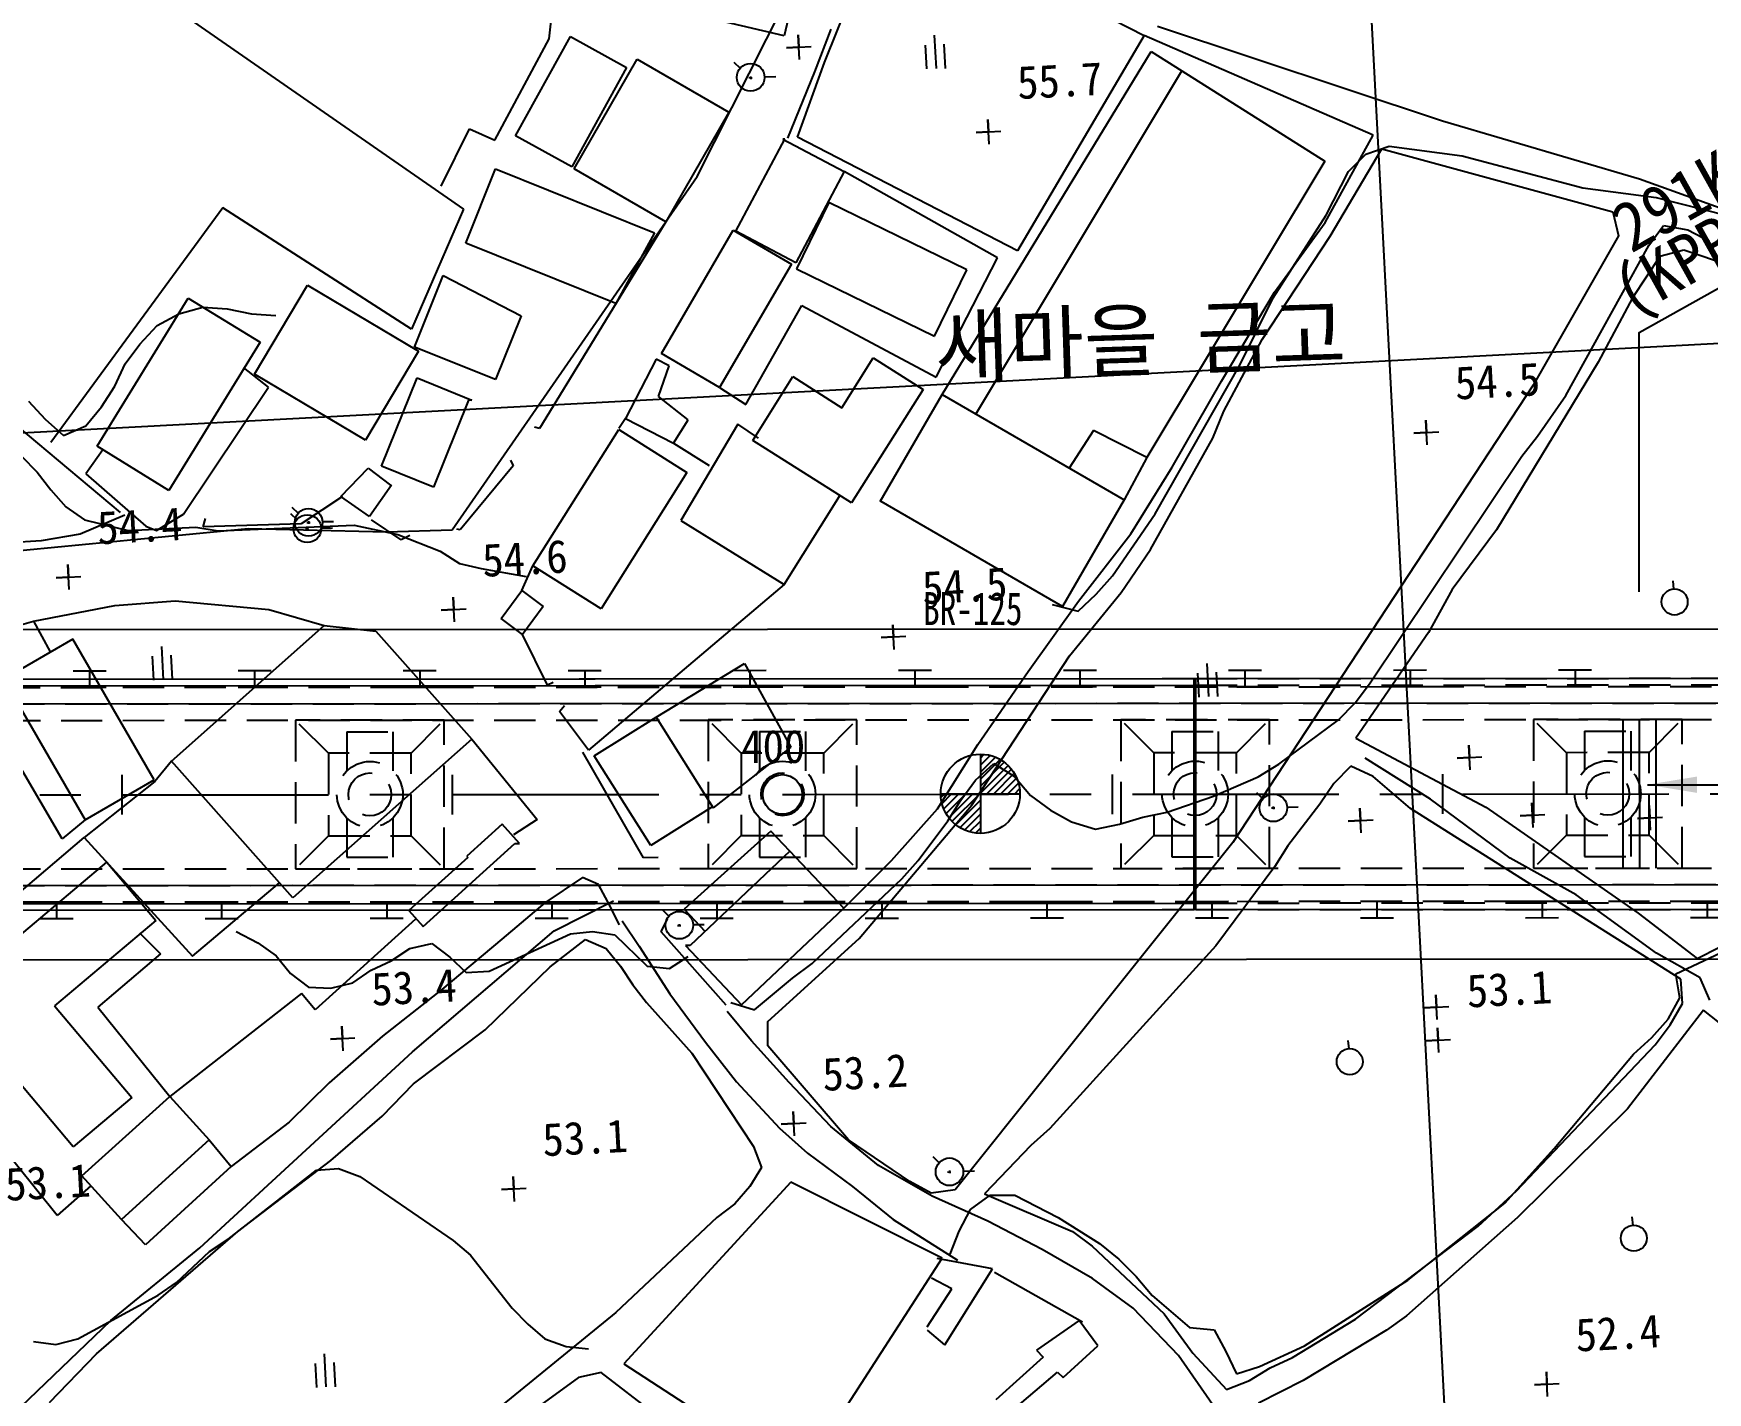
# Model space of a CAD drawing. Header units: millimetres. Extents: x 6886 to 7682, y 1103 to 1810.
# Drawn here: x 7122.1 to 7223.5, y 1436.7 to 1519 of the extents above; entities that cross this region are included whole.
import ezdxf
from ezdxf.enums import TextEntityAlignment as Align
from ezdxf.xclip import XClip

# ---------------------------------------------------------------- set-up
doc = ezdxf.new("R2010")
doc.units = ezdxf.units.MM
doc.header["$LTSCALE"] = 10
doc.header["$MEASUREMENT"] = 0
doc.header["$XCLIPFRAME"] = 2
for name, pattern in [('CENTER', [2, 1.25, -0.25, 0.25, -0.25]), ('DASHED2', [0.375, 0.25, -0.125]), ('HIDDEN', [0.375, 0.25, -0.125])]:
    doc.linetypes.add(name, pattern=pattern)
doc.layers.add('TZ-BASE', color=253, linetype='Continuous')
doc.layers.add('TZ-CABL', color=4, linetype='Continuous')
doc.styles.add('GHS', font='GulimChe.ttf')
doc.styles.add('GR', font='GulimChe.ttf')
doc.styles.add('GUL', font='GulimChe.ttf')
doc.styles.get("Standard").update_dxf_attribs({"font": 'GulimChe.ttf'})
doc.linetypes.add('ZIGZAG', pattern='A,0.0001,-0.2,[131,ltypeshp.shx,S=0.2,R=0,X=-0.2,Y=0],-0.4,[131,ltypeshp.shx,S=0.2,R=180,X=0.2,Y=0],-0.2', length=0.8001)
doc.dimstyles.get("Standard").update_dxf_attribs({"dimtxt": 0.18, "dimasz": 0.18, "dimexe": 0.18, "dimexo": 0.0625, "dimgap": 0.09, "dimtad": 0, "dimtih": 1, "dimtoh": 1, "dimdec": 4, "dimzin": 0, "dimdsep": 46, "dimtxsty": 'Standard', "dimcen": 0.09, "dimadec": 0, "dimazin": 0, "dimtfac": 1, "dimtdec": 4, "dimtofl": 0, "dimtmove": 0, "dimatfit": 3, "dimfxl": 0, "dimtolj": 1, "dimtzin": 0, "dimarcsym": 0})

# ---------------------------------------------------------------- blocks, each defined once
blk = doc.blocks.new('JD-4F4DFDFGR14')
at = {"layer": 'TZ-BASE'}
for p, q in [((230.81, 139.26), (249.26, -210.6)), ((185.86, 45.88, -26.89), (187.32, 58.82, -26.89)), ((153.79, 54.21, -28.33), (180.68, 35.56, -28.33)), ((699.99, 50.79), (0.01, 13.87)), ((201.39, 51.5, -25.94), (200.11, 46.05, -25.94)), ((214.78, 49.73, -27.7), (221.91, 46.08, -27.7)), ((202.54, 44.44, -27.7), (204.63, 49.61, -27.7)), ((194.83, 37.54, -82.75), (200.08, 47.93, -82.75)), ((200.11, 46.05, -25.94), (196.23, 46.96, -25.94)), ((182.57, 39.74, -26.89), (185.86, 45.88, -26.89)), ((183.83, 40, -25.81), (187.16, 46.01, -25.81)), ((187.16, 46.01, -25.81), (190.56, 44.13, -25.81)), ((201.03, 44.62, -28.78), (200.95, 46.12, -28.78)), ((200.95, 46.12, -28.78), (200.99, 45.37, -28.78)), ((201.97, 43.88, -28.36), (202.96, 46.46, -28.36)), ((209.2, 46.09, -31.65), (209.31, 44.08, -31.65)), ((221.91, 46.08, -27.7), (214.23, 33.03, -27.7)), ((235.79, 40.04, -27.95), (221.91, 46.08, -27.95)), ((222.73, 46.64, -29.64), (239.98, 40.9, -29.64)), ((187.37, 38, -26.01), (191.19, 44.64, -26.01)), ((191.19, 44.64, -26.01), (196.76, 41.43, -26.01)), ((200.24, 45.33, -28.78), (201.73, 45.41, -28.78)), ((200.99, 45.37, -28.78), (200.24, 45.33, -28.78)), ((208.65, 45.49, -31.65), (208.72, 44.05, -31.65)), ((209.67, 24.32, -26.55), (222.34, 45.11, -26.55)), ((209.87, 44.08, -31.65), (209.8, 45.55, -31.65)), ((222.34, 45.11, -26.55), (224.19, 43.94, -26.55)), ((190.56, 44.13, -25.81), (187.23, 38.12, -25.81)), ((197.05, 44.45, -27.5), (197.44, 44.09, -27.5)), ((200.33, 39.85, -28.36), (201.97, 43.88, -28.36)), ((200.91, 39.92, -27.7), (202.54, 44.44, -27.7)), ((211.71, 23.14, -26.33), (224.19, 43.94, -26.33)), ((224.19, 43.94, -26.33), (232.85, 38.47, -26.33)), ((197.96, 43.53, -27.5), (198.16, 43.52, -27.5)), ((198.07, 43.6, -27.5), (198.08, 43.44, -27.5)), ((198.91, 43.58, -27.5), (199.59, 43.59, -27.5)), ((131.21, 41.14, -26.63), (159.88, 17.18, -26.63)), ((196.76, 41.43, -26.01), (192.94, 34.79, -26.01)), ((212.52, 39.49, -28.95), (212.44, 40.98, -28.95)), ((212.44, 40.98, -28.95), (212.48, 40.24, -28.95)), ((239.98, 40.9, -29.64), (251.92, 37.4, -29.64)), ((179.32, 36.94, -26.89), (181.03, 40.42, -26.89)), ((181.03, 40.42, -26.89), (182.57, 39.74, -26.89)), ((187.23, 38.12, -25.81), (183.83, 40, -25.81)), ((197.18, 34.22, -25.35), (200.14, 39.8, -25.35)), ((200.14, 39.8, -25.35), (200.03, 39.8, -25.35)), ((200.03, 39.8, -25.35), (203.74, 37.83, -25.35)), ((214.23, 33.03, -27.7), (200.91, 39.92, -27.7)), ((211.73, 40.2, -28.95), (213.23, 40.28, -28.95)), ((212.48, 40.24, -28.95), (211.73, 40.2, -28.95)), ((232.87, 34.74, -27.95), (235.79, 40.04, -27.95)), ((233.19, 33.92, -29.64), (236.31, 39.22, -29.64)), ((234.29, 37.83, -29.64), (235.34, 38.89, -29.64)), ((235.34, 38.89, -29.64), (236.75, 39.38, -29.64)), ((236.31, 39.22, -29.64), (250.31, 35.39, -29.64)), ((236.75, 39.38, -29.64), (241.18, 38.78, -29.64)), ((241.18, 38.78, -29.64), (248.5, 36.85, -29.64)), ((179.98, 16.13, -82.75), (194.83, 37.54, -82.75)), ((180.82, 33.5, -26.84), (182.62, 37.99, -26.84)), ((182.62, 37.99, -26.84), (192.24, 34.13, -26.84)), ((192.94, 34.79, -26.01), (187.37, 38, -26.01)), ((203.74, 37.83, -25.35), (200.81, 32.3, -25.35)), ((213.02, 32.6, -25.57), (203.74, 37.83, -25.57)), ((232.85, 38.47, -26.33), (222.08, 20.52, -26.33)), ((232.95, 35.19, -29.64), (234.29, 37.83, -29.64)), ((248.5, 36.85, -29.64), (252.94, 36.26, -29.64)), ((251.92, 37.4, -29.64), (257.82, 35.28, -29.64)), ((166.09, 35.64, -28.33), (155.68, 21.42, -28.33)), ((177.52, 28.29, -28.33), (166.09, 35.64, -28.33)), ((180.68, 35.56, -28.33), (177.52, 28.29, -28.33)), ((202.8, 35.95, -26.25), (200.85, 31.94, -26.25)), ((211.17, 31.89, -26.25), (202.8, 35.95, -26.25)), ((252.94, 36.26, -29.64), (257.24, 35.17, -29.64)), ((192.94, 34.79, -26.77), (188.36, 27.31, -26.77)), ((229.72, 30.18, -29.64), (232.95, 35.19, -29.64)), ((229.81, 30.53, -27.95), (232.87, 34.74, -27.95)), ((250.31, 35.39, -29.64), (250.65, 33.93, -29.64)), ((252.49, 33.35, -30.64), (253.38, 34.56, -30.64)), ((253.38, 34.56, -30.64), (254.86, 34.31, -30.64)), ((189.91, 29.85, -26.84), (180.82, 33.5, -26.84)), ((192.24, 34.13, -26.84), (189.91, 29.85, -26.84)), ((192.67, 26.81, -25), (197.02, 34.28, -25)), ((197.02, 34.28, -25), (200.54, 32.23, -25)), ((200.81, 32.3, -25.35), (197.18, 34.22, -25.35)), ((229.07, 27.66, -29.64), (233.19, 33.92, -29.64)), ((250.65, 33.93, -29.64), (245.49, 24.89, -29.64)), ((254.86, 34.31, -30.64), (256.16, 33.61, -30.64)), ((209.32, 25.37, -25.57), (213.02, 32.6, -25.57)), ((247.47, 24.26, -30.64), (252.49, 33.35, -30.64)), ((253.15, 32.68, -30.64), (251.51, 30.18, -30.64)), ((254.61, 33.07, -30.64), (253.15, 32.68, -30.64)), ((257.43, 32.13, -30.64), (254.61, 33.07, -30.64)), ((177.71, 27.19, -26.48), (179.44, 31.54, -26.48)), ((179.44, 31.54, -26.48), (184.16, 29.1, -26.48)), ((200.54, 32.23, -25), (196.19, 24.76, -25)), ((200.85, 31.94, -26.25), (209.22, 27.87, -26.25)), ((209.22, 27.87, -26.25), (211.17, 31.89, -26.25)), ((168.02, 25.56, -25.81), (171.23, 30.96, -25.81)), ((171.23, 30.96, -25.81), (177.95, 26.96, -25.81)), ((226.6, 25.13, -27.95), (229.81, 30.53, -27.95)), ((158.48, 21.19, -25.98), (164, 30.17, -25.98)), ((163.42, 29.22, -28.64), (164.88, 29.61, -28.64)), ((164, 30.17, -25.98), (168.35, 27.5, -25.98)), ((164.88, 29.61, -28.64), (166.36, 29.51, -28.64)), ((166.36, 29.51, -28.64), (167.84, 29.22, -28.64)), ((197.79, 23.73, -25.57), (201.18, 29.72, -25.57)), ((201.18, 29.72, -25.57), (209.32, 25.37, -25.57)), ((227.74, 26.14, -29.64), (229.72, 30.18, -29.64)), ((251.51, 30.18, -30.64), (249.42, 26.29, -30.64)), ((161.07, 27.38, -28.64), (162.12, 28.5, -28.64)), ((162.12, 28.5, -28.64), (163.42, 29.22, -28.64)), ((167.84, 29.22, -28.64), (169.31, 29.11, -28.64)), ((184.16, 29.1, -26.48), (182.61, 25.23, -26.48)), ((168.35, 27.5, -25.98), (162.83, 18.51, -25.98)), ((226.75, 23.32, -29.64), (229.07, 27.66, -29.64)), ((160.18, 26.18, -28.64), (161.07, 27.38, -28.64)), ((177.95, 26.96, -25.81), (174.73, 21.56, -25.81)), ((182.61, 25.23, -26.48), (177.71, 27.19, -26.48)), ((188.36, 27.31, -26.77), (185.28, 22.26, -26.77)), ((192.34, 26.47, -26.3), (190.49, 22.87, -26.3)), ((193.14, 26.06, -26.3), (192.34, 26.47, -26.3)), ((196.19, 24.76, -25), (192.67, 26.81, -25)), ((203.6, 23.53, -26.43), (205.5, 26.54, -26.43)), ((205.5, 26.54, -26.43), (208.52, 24.63, -26.43)), ((159.54, 24.83, -28.64), (160.18, 26.18, -28.64)), ((168.86, 24.78, -26.38), (167.35, 25.96, -26.38)), ((174.73, 21.56, -25.81), (168.02, 25.56, -25.81)), ((192.48, 24.2, -26.3), (193.14, 26.06, -26.3)), ((198.2, 21.55, -26.43), (200.63, 25.41, -26.43)), ((200.63, 25.41, -26.43), (203.6, 23.53, -26.43)), ((222.58, 17.1, -29.64), (227.74, 26.14, -29.64)), ((249.42, 26.29, -30.64), (243.27, 16.13, -30.64)), ((158.74, 23.58, -28.64), (159.54, 24.83, -28.64)), ((163.71, 17.07, -26.38), (168.86, 24.78, -26.38)), ((175.7, 19.98, -27.21), (177.86, 25.33, -27.21)), ((177.86, 25.33, -27.21), (181.18, 23.99, -27.21)), ((196.19, 24.76, -25.57), (197.79, 23.73, -25.57)), ((208.52, 24.63, -26.43), (204.19, 17.77, -26.43)), ((223.62, 19.93, -27.95), (226.6, 25.13, -27.95)), ((245.49, 24.89, -29.64), (227.28, -2.82, -29.64)), ((154.32, 23.93, -28.64), (155.33, 22.84, -28.64)), ((157.8, 22.42, -28.64), (158.74, 23.58, -28.64)), ((180.98, 23.99, -27.21), (178.86, 18.71, -27.21)), ((181.18, 23.99, -27.21), (180.98, 23.99, -27.21)), ((194.29, 22.79, -26.3), (192.48, 24.2, -26.3)), ((205.92, 17.85, -26.18), (209.67, 24.32, -26.18)), ((209.67, 24.32, -26.18), (220.7, 17.94, -26.18)), ((245.74, 21.8, -30.64), (247.47, 24.26, -30.64)), ((155.33, 22.84, -28.64), (156.44, 21.84, -28.64)), ((156.44, 21.84, -28.64), (157.8, 22.42, -28.64)), ((185.28, 22.26, -26.77), (184.98, 22.35, -26.77)), ((190.49, 22.87, -26.94), (190.08, 22.26, -26.94)), ((190.49, 22.87, -26.3), (193.4, 21.38, -26.3)), ((193.4, 21.38, -26.3), (194.29, 22.79, -26.3)), ((197.29, 22.54, -26.18), (193.84, 16.69, -26.18)), ((198.54, 21.69, -26.18), (197.29, 22.54, -26.18)), ((226.07, 21.68, -29.64), (226.75, 23.32, -29.64)), ((239.05, 21.28, -30.18), (238.97, 22.78, -30.18)), ((238.97, 22.78, -30.18), (239.01, 22.03, -30.18)), ((184.88, 13.94, -27.19), (190.08, 22.21, -27.19)), ((190.08, 22.21, -27.19), (194.21, 19.61, -27.19)), ((193.4, 21.38, -26.97), (195.55, 20.03, -26.97)), ((204.19, 17.77, -26.43), (198.2, 21.55, -26.43)), ((218.84, 22.14, -26.33), (217.36, 19.87, -26.33)), ((222.08, 20.52, -26.33), (218.84, 22.14, -26.33)), ((222.3, 14.93, -29.64), (226.07, 21.68, -29.64)), ((238.26, 21.99, -30.18), (239.76, 22.07, -30.18)), ((239.01, 22.03, -30.18), (238.26, 21.99, -30.18)), ((244.79, 20.6, -30.64), (245.74, 21.8, -30.64)), ((153.89, 20.59, -29.64), (154.84, 19.62, -29.64)), ((158.82, 20.98, -26.38), (157.79, 19.53, -26.38)), ((162.83, 18.51, -25.98), (158.48, 21.19, -25.98)), ((183.52, 20.34, -28.22), (183.68, 20, -28.22)), ((222.08, 20.52, -26.7), (220.7, 17.94, -26.7)), ((235.61, 6.86, -30.64), (244.79, 20.6, -30.64)), ((154.84, 19.62, -29.64), (155.67, 18.55, -29.64)), ((157.79, 19.53, -26.38), (161.42, 16.36, -26.38)), ((173.24, 18.15, -27.04), (174.9, 19.87, -27.04)), ((174.9, 19.87, -27.04), (176.26, 18.83, -27.04)), ((178.86, 18.71, -27.21), (175.7, 19.98, -27.21)), ((183.68, 20, -28.22), (180.47, 16.12, -28.22)), ((194.21, 19.61, -27.19), (189.01, 11.34, -27.19)), ((221.1, 15.88, -27.95), (223.62, 19.93, -27.95)), ((155.67, 18.55, -29.64), (156.58, 17.53, -29.64)), ((176.31, 18.84, -27.04), (174.98, 16.93, -27.04)), ((176.26, 18.83, -27.04), (176.31, 18.84, -27.04)), ((156.58, 17.53, -29.64), (157.71, 16.74, -29.64)), ((170.27, 17.5, -28.44), (170.66, 17.14, -28.44)), ((173.34, 18.15, -27.43), (170.84, 16.5, -27.43)), ((174.98, 16.93, -27.04), (173.24, 18.15, -27.04)), ((200.1, 12.81, -26.18), (203.46, 18.17, -26.18)), ((205.97, 17.85, -26.18), (205.92, 17.85, -26.18)), ((216.97, 11.49, -26.18), (205.97, 17.85, -26.18)), ((220.7, 17.94, -26.18), (216.97, 11.49, -26.18)), ((160.16, 17.02, -27.73), (157.44, 15.87, -27.73)), ((157.71, 16.74, -29.64), (160.35, 16.09, -29.64)), ((160.35, 16.09, -29.64), (164.46, 16.29, -29.64)), ((161.42, 16.36, -26.38), (162.07, 16.08, -26.38)), ((162.07, 16.08, -26.38), (163.71, 17.07, -26.38)), ((164.46, 16.29, -29.64), (165.82, 16.06, -29.64)), ((164.91, 16.32, -27.43), (165.04, 16.81, -27.43)), ((170.84, 16.5, -27.43), (164.91, 16.32, -27.43)), ((165.82, 16.06, -29.64), (174.06, 16.41, -29.64)), ((170.19, 17.12, -28.27), (170.58, 16.75, -28.27)), ((171.18, 16.58, -28.44), (171.38, 16.57, -28.44)), ((171.21, 16.26, -28.27), (171.22, 16.11, -28.27)), ((171.28, 16.65, -28.44), (171.29, 16.49, -28.44)), ((172.05, 16.24, -28.27), (172.73, 16.25, -28.27)), ((172.12, 16.63, -28.44), (172.8, 16.64, -28.44)), ((174.06, 16.41, -29.64), (176.69, 15.85, -29.64)), ((176.9, 15.52, -28.27), (175.1, 16.74, -28.27)), ((193.84, 16.69, -26.18), (200.1, 12.81, -26.18)), ((220, 13.34, -29.64), (222.58, 17.1, -29.64)), ((152.53, 14.75, -82.75), (167.63, 16.22, -82.75)), ((155.09, 15.46, -27.73), (153.17, 15.35, -27.73)), ((157.44, 15.87, -27.73), (155.09, 15.46, -27.73)), ((167.63, 16.22, -82.75), (176, 16, -82.75)), ((171.1, 16.19, -28.27), (171.3, 16.18, -28.27)), ((176, 16, -82.75), (179.98, 16.13, -82.75)), ((176.69, 15.85, -29.64), (179.27, 14.84, -29.64)), ((177.43, 15.78, -28.27), (176.9, 15.52, -28.27)), ((180.47, 16.12, -28.22), (180.27, 16.16, -28.22)), ((217.94, 11.8, -27.95), (221.1, 15.88, -27.95)), ((243.27, 16.13, -30.64), (240.58, 12.52, -30.64)), ((179.27, 14.84, -29.64), (180.43, 14.1, -29.64)), ((220.52, 12.33, -29.64), (222.3, 14.93, -29.64)), ((156, 13.23, -30.23), (157.5, 13.31, -30.23)), ((156.75, 13.27, -30.23), (156, 13.23, -30.23)), ((156.79, 12.52, -30.23), (156.71, 14.02, -30.23)), ((156.71, 14.02, -30.23), (156.75, 13.27, -30.23)), ((180.43, 14.1, -29.64), (181.75, 13.78, -29.64)), ((181.75, 13.78, -29.64), (184.47, 13.31, -29.64)), ((184.21, 12.46, -28.49), (184.88, 13.94, -28.49)), ((189.01, 11.34, -27.19), (184.88, 13.94, -27.19)), ((219, 12.23, -29.64), (220, 13.34, -29.64)), ((182.95, 10.76, -27.97), (184.21, 12.46, -27.97)), ((184.21, 12.46, -27.97), (185.51, 11.49, -27.97)), ((200.1, 12.81, -27.46), (188.24, 2.78, -27.46)), ((217.4, 8.5, -29.64), (220.52, 12.33, -29.64)), ((217.91, 11.21, -29.64), (219, 12.23, -29.64)), ((240.58, 12.52, -30.64), (239.14, 9.92, -30.64)), ((254.01, 12.53, -31.08), (253.96, 13.05, -31.08)), ((154.62, 10.59, -28.69), (159.54, 11.55, -28.69)), ((159.54, 11.55, -28.69), (163.2, 11.82, -28.69)), ((163.2, 11.82, -28.69), (168.89, 11.3, -28.69)), ((168.89, 11.3, -28.69), (172.24, 10.33, -28.69)), ((179.33, 11.26, -30.03), (180.83, 11.34, -30.03)), ((180.08, 11.3, -30.03), (179.33, 11.26, -30.03)), ((180.12, 10.55, -30.03), (180.04, 12.05, -30.03)), ((180.04, 12.05, -30.03), (180.08, 11.3, -30.03)), ((185.51, 11.49, -27.97), (184.25, 9.79, -27.97)), ((214.88, 7.54, -27.95), (217.94, 11.8, -27.95)), ((216.33, 11.61, -29.64), (217.91, 11.21, -29.64)), ((149.63, 9.17, -29), (154.62, 10.59, -29)), ((154.62, 10.59, -29), (155.64, 8.73, -29)), ((162.99, 2.12, -23.9), (172.24, 10.33, -23.9)), ((172.24, 10.33, -23.9), (175.36, 10, -23.9)), ((184.25, 9.79, -27.97), (182.95, 10.76, -27.97)), ((199.1, 10.11), (399.1, 10.21)), ((206.76, 8.89, -30.16), (206.68, 10.38, -30.16)), ((206.68, 10.38, -30.16), (206.72, 9.64, -30.16)), ((0.31, 10.01), (199.1, 10.11)), ((157, 9.51, -27.64), (152.82, 7.09, -27.64)), ((161.93, 0.99, -27.64), (157, 9.51, -27.64)), ((175.36, 10, -23.9), (181.17, 3.45, -23.9)), ((185.77, 6.72, -28.49), (184.25, 9.79, -28.49)), ((205.97, 9.6, -30.16), (207.47, 9.68, -30.16)), ((206.72, 9.64, -30.16), (205.97, 9.6, -30.16)), ((239.14, 9.92, -30.64), (234.73, 3.5, -30.64)), ((161.81, 8.47, -28.17), (161.89, 7.02, -28.17)), ((162.37, 9.06, -28.17), (162.47, 7.05, -28.17)), ((163.04, 7.06, -28.17), (162.96, 8.53, -28.17)), ((211.46, -0.57, -29.64), (217.4, 8.5, -29.64)), ((150.05, 7.08), (224.95, 7.12)), ((157.02, 7.59), (159.02, 7.59)), ((158.02, 7.59), (158.02, 6.59)), ((167.02, 7.6), (169.02, 7.6)), ((168.02, 7.6), (168.02, 6.6)), ((177.02, 7.6), (179.02, 7.6)), ((178.02, 7.6), (178.02, 6.6)), ((187.02, 7.61), (189.02, 7.61)), ((188.02, 7.61), (188.02, 6.61)), ((192.34, 4.79, -27.21), (197.7, 8.03, -27.21)), ((197.02, 7.61), (199.02, 7.62)), ((197.7, 8.03, -27.21), (200.5, 2.96, -27.21)), ((198.02, 7.61), (198.02, 6.61)), ((207.02, 7.62), (209.02, 7.62)), ((208.02, 7.62), (208.02, 6.62)), ((211.83, 3.12, -27.95), (214.88, 7.54, -27.95)), ((217.02, 7.62), (219.02, 7.63)), ((218.02, 7.62), (218.02, 6.62)), ((224.95, -6.88), (224.95, 7.12)), ((225.05, -6.88), (225.05, 7.12)), ((225.15, 7.45, -31.65), (225.23, 6, -31.65)), ((225.71, 8.04, -31.65), (225.81, 6.03, -31.65)), ((226.38, 6.04, -31.65), (226.3, 7.51, -31.65)), ((227.02, 7.63), (229.02, 7.63)), ((228.02, 7.63), (228.02, 6.63)), ((237.02, 7.63), (239.02, 7.64)), ((238.02, 7.64), (238.02, 6.64)), ((247.02, 7.64), (249.02, 7.64)), ((248.02, 7.64), (248.02, 6.64)), ((150.05, 6.68), (224.95, 6.72)), ((152.82, 7.09, -27.64), (157.75, -1.43, -27.64)), ((157.02, 6.59), (159.02, 6.59)), ((167.02, 6.6), (169.02, 6.6)), ((177.02, 6.6), (179.02, 6.6)), ((186.1, 6.88, -28.49), (185.77, 6.72, -28.49)), ((187.02, 6.61), (189.02, 6.61)), ((197.02, 6.61), (199.02, 6.62)), ((207.02, 6.62), (209.02, 6.62)), ((217.02, 6.62), (219.02, 6.63)), ((227.02, 6.63), (229.02, 6.63)), ((234.71, 5.66, -30.64), (235.61, 6.86, -30.64)), ((237.02, 6.63), (239.02, 6.64)), ((247.02, 6.64), (249.02, 6.64)), ((186.5, 5.12, -27.46), (186.79, 5.48, -27.46)), ((188.24, 2.78, -27.46), (186.5, 5.12, -27.46)), ((233.67, 4.6, -30.64), (234.71, 5.66, -30.64)), ((156.35, -2.59, -27.7), (152.25, 4.43, -27.7)), ((188.6, 2.43, -26.7), (192.34, 4.79, -26.7)), ((192.34, 4.79, -26.7), (195.81, -0.71, -26.7)), ((230.07, 1.93, -30.64), (233.67, 4.6, -30.64)), ((181.17, 3.45, -23.9), (170.34, -6.17, -23.9)), ((181.17, 3.45, -26.36), (185.13, -1.41, -26.36)), ((209.4, -0.78, -27.95), (211.83, 3.12, -27.95)), ((234.73, 3.5, -30.64), (242.62, -0.67, -30.64)), ((241.67, 1.59, -31.01), (241.59, 3.09, -31.01)), ((241.59, 3.09, -31.01), (241.63, 2.34, -31.01)), ((162.99, 2.12, -27.59), (161.97, 0.88, -27.59)), ((170.34, -6.17, -23.9), (162.99, 2.12, -23.9)), ((191.59, -3.74, -27.43), (187.9, 2.67, -27.43)), ((192.02, -3, -26.7), (188.6, 2.43, -26.7)), ((200.5, 2.96, -27.21), (195.81, -0.71, -27.21)), ((211.99, 2.54), (211.99, -2.26)), ((211.99, 2.3), (212.22, 2.53)), ((211.99, 1.87), (212.58, 2.46)), ((211.99, 1.45), (212.9, 2.36)), ((211.99, 1.02), (213.18, 2.22)), ((211.99, 0.6), (213.44, 2.05)), ((239.26, -0.18, -32.64), (235.31, 2.29, -32.64)), ((240.88, 2.3, -31.01), (242.38, 2.38, -31.01)), ((241.63, 2.34, -31.01), (240.88, 2.3, -31.01)), ((160, -1.12), (160, 1.28)), ((180, -1.11), (180, 1.29)), ((211.7, 0.96, -30.64), (212.8, 1.98, -30.64)), ((211.99, 0.17), (213.67, 1.85)), ((212.38, 0.14), (213.87, 1.63)), ((212.8, 1.98, -30.64), (214.05, 1.18, -30.64)), ((212.8, 0.14), (214.04, 1.38)), ((213.22, 0.14), (214.19, 1.1)), ((214.05, 1.18, -30.64), (215.02, 0.03, -30.64)), ((220, -1.09), (220, 1.31)), ((226.11, -0.01, -30.64), (228.82, 1.16, -30.64)), ((228.82, 1.16, -30.64), (230.07, 1.93, -30.64)), ((234.44, 1.82, -31.64), (233.4, 0.76, -31.64)), ((235.79, 1.18, -31.64), (234.44, 1.82, -31.64)), ((238.06, -0.76, -31.64), (235.79, 1.18, -31.64)), ((240, -1.07), (240, 1.33)), ((161.97, 0.88, -27.59), (157.69, -2.51, -27.59)), ((157.75, -1.43, -27.64), (161.93, 0.99, -27.64)), ((209.59, 0.14), (214.39, 0.14)), ((209.6, -0.09), (209.83, 0.14)), ((209.66, -0.46), (210.25, 0.14)), ((209.77, -0.77), (210.68, 0.14)), ((209.91, -1.06), (211.1, 0.14)), ((210.08, -1.31), (211.53, 0.14)), ((210.27, -1.54), (211.95, 0.14)), ((210.81, -0.24, -30.64), (211.7, 0.96, -30.64)), ((213.65, 0.14), (214.3, 0.79)), ((214.07, 0.14), (214.37, 0.44)), ((215.02, 0.03, -30.64), (216.23, -0.86, -30.64)), ((228.71, 0.21, -30.32), (229.11, -0.16, -30.32)), ((233.4, 0.76, -31.64), (232.55, -0.49, -31.64)), ((195.72, -0.67, -26.7), (192.02, -3, -26.7)), ((195.81, -0.67, -26.7), (195.72, -0.67, -26.7)), ((195.81, -0.71, -26.7), (195.81, -0.67, -26.7)), ((204.65, -8.63, -29.64), (211.46, -0.57, -29.64)), ((206.61, -3.91, -27.95), (209.4, -0.78, -27.95)), ((210.02, -1.5, -30.64), (210.81, -0.24, -30.64)), ((210.5, -1.74), (211.99, -0.25)), ((210.75, -1.92), (211.99, -0.67)), ((216.23, -0.86, -30.64), (217.52, -1.55, -30.64)), ((221.83, -1.27, -30.64), (223.3, -0.98, -30.64)), ((223.3, -0.98, -30.64), (226.11, -0.01, -30.64)), ((229.62, -0.71, -30.32), (229.83, -0.72, -30.32)), ((229.73, -0.64, -30.32), (229.74, -0.8, -30.32)), ((230.57, -0.67, -30.32), (231.25, -0.65, -30.32)), ((232.55, -0.49, -31.64), (230.62, -3.01, -31.64)), ((235.07, -2.23, -31.53), (234.99, -0.73, -31.53)), ((234.99, -0.73, -31.53), (235.03, -1.48, -31.53)), ((254.42, -11.09, -31.64), (238.06, -0.76, -31.64)), ((244.09, -3.76, -32.64), (239.26, -0.18, -32.64)), ((242.62, -0.67, -30.64), (251.85, -7.1, -30.64)), ((245.48, -1.91, -31.01), (245.4, -0.41, -31.01)), ((245.4, -0.41, -31.01), (245.44, -1.16, -31.01)), ((252.6, -2.06, -31.01), (252.52, -0.56, -31.01)), ((252.52, -0.56, -31.01), (252.56, -1.31, -31.01)), ((157.75, -1.43, -27.7), (156.35, -2.59, -27.7)), ((183.01, -1.7, -27.3), (180.87, -3.63, -27.3)), ((184.07, -2.87, -27.3), (183.01, -1.7, -27.3)), ((185.13, -1.41, -26.36), (183.7, -2.35, -26.36)), ((208.23, -3.91, -30.64), (210.02, -1.5, -30.64)), ((211.03, -2.06), (211.99, -1.1)), ((211.34, -2.17), (211.99, -1.52)), ((211.69, -2.24), (211.99, -1.95)), ((217.52, -1.55, -30.64), (218.96, -2, -30.64)), ((218.96, -2, -30.64), (220.42, -1.71, -30.64)), ((220.42, -1.71, -30.64), (221.83, -1.27, -30.64)), ((234.28, -1.52, -31.53), (235.78, -1.44, -31.53)), ((235.03, -1.48, -31.53), (234.28, -1.52, -31.53)), ((244.69, -1.2, -31.01), (246.19, -1.12, -31.01)), ((245.44, -1.16, -31.01), (244.69, -1.2, -31.01)), ((251.81, -1.35, -31.01), (253.31, -1.27, -31.01)), ((252.56, -1.31, -31.01), (251.81, -1.35, -31.01)), ((147.27, -11.39, -28.69), (157.69, -2.51, -28.69)), ((157.69, -2.51, -27.59), (164.26, -9.7, -27.59)), ((178.23, -7.9, -27.3), (183.78, -2.88, -27.3)), ((183.78, -2.88, -27.3), (184.07, -2.87, -27.3)), ((199.29, -2.13, -27.38), (194.04, -6.86, -27.38)), ((200.45, -3.34, -27.38), (199.29, -2.13, -27.38)), ((227.28, -2.82, -29.64), (210.47, -23.85, -29.64)), ((230.62, -3.01, -31.64), (229.83, -4.26, -31.64)), ((149.37, -12.16, -28.22), (159.06, -4, -28.22)), ((159.06, -4, -28.22), (162.04, -7.54, -28.22)), ((180.93, -3.73, -27.3), (177.37, -6.94, -27.3)), ((180.87, -3.63, -27.3), (180.93, -3.73, -27.3)), ((192.47, -3.72, -27.43), (191.59, -3.74, -27.43)), ((200.45, -3.34, -27.26), (194.41, -9.05, -27.26)), ((203.71, -6.79, -27.26), (200.45, -3.34, -27.26)), ((203.71, -6.79, -27.95), (206.61, -3.91, -27.95)), ((207.23, -5.02, -30.64), (208.23, -3.91, -30.64)), ((248.08, -5.99, -32.64), (244.09, -3.76, -32.64)), ((187.89, -4.93, -30.21), (185.61, -6.46, -30.21)), ((188.86, -5.36, -30.21), (187.89, -4.93, -30.21)), ((201.8, -10.14, -30.64), (207.23, -5.02, -30.64)), ((229.83, -4.26, -31.64), (226.25, -9.08, -31.64)), ((164.26, -9.7, -27.59), (169.52, -5.25, -27.59)), ((189.42, -6.41, -30.21), (188.86, -5.36, -30.21)), ((252.95, -9.52, -32.64), (248.08, -5.99, -32.64)), ((150.05, -6.52), (224.95, -6.48)), ((150.05, -6.92), (224.95, -6.88)), ((155.02, -6.41), (157.02, -6.41)), ((156.02, -6.41), (156.02, -7.41)), ((165.02, -6.41), (167.02, -6.41)), ((166.02, -6.41), (166.02, -7.41)), ((175.02, -6.4), (177.02, -6.4)), ((176.02, -6.4), (176.02, -7.4)), ((177.37, -6.94, -27.3), (178.23, -7.9, -27.3)), ((185.61, -6.46, -30.21), (183, -8.67, -30.21)), ((185.02, -6.4), (187.02, -6.4)), ((186.02, -6.4), (186.02, -7.4)), ((186.16, -8.17, -33.06), (189.77, -6.34, -33.06)), ((190.13, -7.8, -30.21), (189.42, -6.41, -30.21)), ((192.73, -6.9, -29.66), (193.12, -7.27, -29.66)), ((194.04, -6.86, -27.38), (195.31, -8.2, -27.38)), ((195.02, -6.39), (197.02, -6.39)), ((196.02, -6.39), (196.02, -7.39)), ((197.51, -12.65, -27.26), (203.71, -6.79, -27.26)), ((205.02, -6.39), (207.02, -6.39)), ((206.02, -6.39), (206.02, -7.39)), ((215.02, -6.38), (217.02, -6.38)), ((216.02, -6.38), (216.02, -7.38)), ((225.02, -6.38), (227.02, -6.37)), ((226.02, -6.38), (226.02, -7.38)), ((235.02, -6.37), (237.02, -6.37)), ((236.02, -6.37), (236.02, -7.37)), ((245.02, -6.37), (247.02, -6.36)), ((246.02, -6.37), (246.02, -7.37)), ((251.85, -7.1, -30.64), (255.41, -9.83, -30.64)), ((255.02, -6.36), (257.02, -6.36)), ((256.02, -6.36), (256.02, -7.36)), ((155.02, -7.41), (157.02, -7.41)), ((162.04, -7.54, -28.22), (155.9, -12.7, -28.22)), ((165.02, -7.41), (167.02, -7.41)), ((177.77, -7.46, -27.46), (171.68, -12.94, -27.46)), ((175.02, -7.4), (177.02, -7.4)), ((185.02, -7.4), (187.02, -7.4)), ((190.29, -7.56, -30.74), (191.32, -9.1, -30.74)), ((192.66, -8.22, -27.43), (193.03, -7.43, -27.43)), ((193.64, -7.83, -29.66), (193.84, -7.84, -29.66)), ((193.75, -7.76, -29.66), (193.76, -7.91, -29.66)), ((194.59, -7.78, -29.66), (195.26, -7.77, -29.66)), ((195.02, -7.39), (197.02, -7.39)), ((205.02, -7.39), (207.02, -7.39)), ((215.02, -7.38), (217.02, -7.38)), ((225.02, -7.38), (227.02, -7.37)), ((235.02, -7.37), (237.02, -7.37)), ((245.02, -7.37), (247.02, -7.36)), ((255.02, -7.36), (257.02, -7.36)), ((161.04, -8.28, -28.58), (162.32, -9.55, -28.58)), ((166.91, -8.2, -30.64), (168.21, -8.88, -30.64)), ((168.21, -8.88, -30.64), (169.33, -9.67, -30.64)), ((177.43, -9.23, -30.64), (178.75, -8.93, -30.64)), ((177.58, -15.5, -33.06), (186.16, -8.17, -33.06)), ((178.75, -8.93, -30.64), (179.84, -9.76, -30.64)), ((183, -8.67, -30.21), (179.37, -11.72, -30.21)), ((182.22, -10.61, -30.64), (187.16, -8.34, -30.64)), ((185.93, -10.34, -32.64), (188.07, -8.69, -32.64)), ((187.16, -8.34, -30.64), (188.49, -8.21, -30.64)), ((188.07, -8.69, -32.64), (189.32, -9.24, -32.64)), ((188.49, -8.21, -30.64), (189.85, -8.4, -30.64)), ((189.85, -8.4, -30.64), (191.8, -10.3, -30.64)), ((191.32, -9.1, -30.74), (193.17, -11.98, -30.74)), ((196.58, -12.66, -27.43), (192.66, -8.22, -27.43)), ((194.41, -9.05, -27.26), (194.12, -9.06, -27.26)), ((194.12, -9.06, -27.26), (197.51, -12.65, -27.26)), ((199.11, -13.66, -29.64), (204.65, -8.63, -29.64)), ((226.25, -9.08, -31.64), (216.19, -20.14, -31.64)), ((0.32, -9.99), (197.91, -9.89)), ((162.32, -9.55, -28.58), (158.52, -12.78, -28.58)), ((169.33, -9.67, -30.64), (170.2, -10.74, -30.64)), ((175.08, -10.54, -30.64), (176.3, -9.97, -30.64)), ((176.3, -9.97, -30.64), (177.43, -9.23, -30.64)), ((179.84, -9.76, -30.64), (180.83, -10.69, -30.64)), ((189.32, -9.24, -32.64), (190.19, -10.31, -32.64)), ((193.16, -10.45, -30.64), (194.28, -9.71, -30.64)), ((197.91, -9.89), (399.11, -9.79)), ((255.6, -11, -32.64), (252.95, -9.52, -32.64)), ((254.12, -10.76, -31.64), (256.83, -9.49, -31.64)), ((255.41, -9.83, -30.64), (256.77, -9.15, -30.64)), ((170.2, -10.74, -30.64), (171.28, -11.57, -30.64)), ((173.96, -11.32, -30.64), (175.08, -10.54, -30.64)), ((180.83, -10.69, -30.64), (182.22, -10.61, -30.64)), ((181.98, -14.16, -32.64), (185.93, -10.34, -32.64)), ((190.19, -10.31, -32.64), (190.93, -11.43, -32.64)), ((191.8, -10.3, -30.64), (193.16, -10.45, -30.64)), ((198.31, -12.95, -30.64), (200.6, -11.02, -30.64)), ((200.6, -11.02, -30.64), (201.8, -10.14, -30.64)), ((254.36, -12.22, -31.64), (254.12, -10.76, -31.64)), ((254.52, -12.56, -31.64), (254.42, -11.09, -31.64)), ((256.18, -12.36, -32.64), (255.6, -11, -32.64)), ((157.02, -21.25, -28.22), (149.37, -12.16, -28.22)), ((170.86, -11.96, -27.46), (162.88, -18.19, -27.46)), ((171.68, -12.94, -27.46), (170.86, -11.96, -27.46)), ((171.28, -11.57, -30.64), (172.63, -11.63, -30.64)), ((172.63, -11.63, -30.64), (173.96, -11.32, -30.64)), ((179.37, -11.72, -30.21), (175.77, -14.54, -30.21)), ((190.93, -11.43, -32.64), (191.76, -12.5, -32.64)), ((193.17, -11.98, -30.74), (195.33, -14.91, -30.74)), ((239.66, -13.54, -31.53), (239.58, -12.04, -31.53)), ((239.58, -12.04, -31.53), (239.62, -12.79, -31.53)), ((156.05, -25.4, -28.69), (146.01, -12.94, -28.69)), ((155.9, -12.7, -28.22), (160.57, -18.26, -28.22)), ((158.52, -12.78, -28.58), (162.88, -18.19, -28.58)), ((191.76, -12.5, -32.64), (194.5, -15.57, -32.64)), ((198.12, -14.82, -31.18), (196.64, -13.05, -31.18)), ((196.87, -12.51, -30.64), (198.31, -12.95, -30.64)), ((238.87, -12.83, -31.53), (240.37, -12.75, -31.53)), ((239.62, -12.79, -31.53), (238.87, -12.83, -31.53)), ((255.81, -12.96, -31.64), (251.19, -18.94, -31.64)), ((253.67, -13.52, -31.64), (254.36, -12.22, -31.64)), ((253.78, -13.86, -31.64), (254.52, -12.56, -31.64)), ((258.93, -15.46, -31.64), (255.81, -12.96, -31.64)), ((173.39, -15.43, -31.22), (173.31, -13.93, -31.22)), ((173.31, -13.93, -31.22), (173.35, -14.68, -31.22)), ((177.65, -17.43, -32.64), (181.98, -14.16, -32.64)), ((199.11, -15.13, -29.64), (199.11, -13.66, -29.64)), ((239.76, -15.54, -31.53), (239.68, -14.04, -31.53)), ((239.68, -14.04, -31.53), (239.72, -14.79, -31.53)), ((252.67, -14.63, -31.64), (253.67, -13.52, -31.64)), ((252.88, -15.06, -31.64), (253.78, -13.86, -31.64)), ((175.77, -14.54, -30.21), (172.53, -17.38, -30.21)), ((172.61, -14.72, -31.22), (174.1, -14.64, -31.22)), ((173.35, -14.68, -31.22), (172.61, -14.72, -31.22)), ((195.33, -14.91, -30.74), (197.22, -17.3, -30.74)), ((200.41, -17.35, -31.18), (198.12, -14.82, -31.18)), ((204, -20.82, -29.64), (199.11, -15.13, -29.64)), ((234.33, -15.32, -31.43), (234.28, -14.8, -31.43)), ((238.98, -14.83, -31.53), (240.47, -14.75, -31.53)), ((239.72, -14.79, -31.53), (238.98, -14.83, -31.53)), ((244.48, -23.91, -31.64), (252.88, -15.06, -31.64)), ((251.57, -15.64, -31.64), (252.67, -14.63, -31.64)), ((164.69, -27.36, -33.06), (177.58, -15.5, -33.06)), ((194.5, -15.57, -32.64), (198.24, -21.23, -32.64)), ((246.75, -21.34, -31.64), (251.57, -15.64, -31.64)), ((160.57, -18.26, -28.22), (157.02, -21.25, -28.22)), ((157.56, -23.01, -28.67), (162.88, -18.19, -28.67)), ((162.88, -18.19, -28.67), (165.27, -20.83, -28.67)), ((172.53, -17.38, -30.21), (170.11, -19.76, -30.21)), ((175.74, -19.38, -32.64), (177.65, -17.43, -32.64)), ((197.22, -17.3, -30.74), (199.81, -20.12, -30.74)), ((202.94, -20.02, -31.18), (200.41, -17.35, -31.18)), ((200.72, -20.59, -31.41), (200.64, -19.1, -31.41)), ((200.64, -19.1, -31.41), (200.68, -19.84, -31.41)), ((251.19, -18.94, -31.64), (244.53, -25.53, -31.64)), ((170.11, -19.76, -30.21), (166.59, -22.44, -30.21)), ((172.63, -22.08, -32.64), (175.74, -19.38, -32.64)), ((199.81, -20.12, -30.74), (201.52, -21.63, -30.74)), ((199.93, -19.88, -31.41), (201.43, -19.8, -31.41)), ((200.68, -19.84, -31.41), (199.93, -19.88, -31.41)), ((205.82, -22.38, -31.18), (202.94, -20.02, -31.18)), ((216.19, -20.14, -31.64), (215.05, -21.16, -31.64)), ((165.27, -20.83, -28.67), (159.95, -25.65, -28.67)), ((165.27, -20.83, -28.58), (166.59, -22.44, -28.58)), ((198.24, -21.23, -32.64), (198.72, -22.5, -32.64)), ((207.71, -23.35, -29.64), (204, -20.82, -29.64)), ((215.05, -21.16, -31.64), (212.25, -24.09, -31.64)), ((167.01, -26.37, -32.64), (172.63, -22.08, -32.64)), ((201.52, -21.63, -30.74), (204.24, -23.66, -30.74)), ((209.1, -21.84, -30.55), (209.49, -22.21, -30.55)), ((243.76, -24.67, -31.64), (246.75, -21.34, -31.64)), ((159.95, -25.65, -28.67), (157.56, -23.01, -28.67)), ((166.59, -22.44, -28.58), (161.4, -27.19, -28.58)), ((166.41, -26.85, -31.64), (171.77, -22.67, -31.64)), ((171.77, -22.67, -31.64), (173.11, -22.55, -31.64)), ((173.11, -22.55, -31.64), (174.39, -23.05, -31.64)), ((174.39, -23.05, -31.64), (180.05, -26.93, -31.64)), ((183.76, -24.55, -31.58), (183.69, -23.05, -31.58)), ((183.69, -23.05, -31.58), (183.72, -23.8, -31.58)), ((198.72, -22.5, -32.64), (198.03, -23.66, -32.64)), ((209.06, -24.24, -31.18), (205.82, -22.38, -31.18)), ((210, -22.77, -30.55), (210.21, -22.78, -30.55)), ((210.11, -22.69, -30.55), (210.12, -22.85, -30.55)), ((210.95, -22.72, -30.55), (211.63, -22.71, -30.55)), ((158.09, -23.62, -28.69), (156.05, -25.4, -28.69)), ((182.98, -23.84, -31.58), (184.47, -23.76, -31.58)), ((183.72, -23.8, -31.58), (182.98, -23.84, -31.58)), ((200.5, -23.38, -23.8), (190.39, -34.4, -23.8)), ((198.03, -23.66, -32.64), (197.11, -24.71, -32.64)), ((209.67, -28, -23.8), (200.5, -23.38, -23.8)), ((204.24, -23.66, -30.74), (206.7, -25.64, -30.74)), ((209.01, -24.05, -29.64), (207.71, -23.35, -29.64)), ((210.47, -23.85, -29.64), (209.01, -24.05, -29.64)), ((212.45, -25.75, -31.18), (209.06, -24.24, -31.18)), ((211.39, -25.05, -31.64), (212.59, -24.18, -31.64)), ((212.25, -24.09, -31.64), (217.57, -26.38, -31.64)), ((212.59, -24.18, -31.64), (214.07, -24.18, -31.64)), ((214.07, -24.18, -31.64), (216.71, -25.52, -31.64)), ((242.14, -26.05, -31.64), (244.48, -23.91, -31.64)), ((197.11, -24.71, -32.64), (196.03, -25.53, -32.64)), ((210.7, -26.35, -31.64), (211.39, -25.05, -31.64)), ((237.88, -29.32, -31.64), (243.76, -24.67, -31.64)), ((158.43, -33.79, -32.64), (167.01, -26.37, -32.64)), ((161.4, -27.19, -28.58), (159.95, -25.65, -28.58)), ((196.03, -25.53, -32.64), (189.91, -31.28, -32.64)), ((206.7, -25.64, -30.74), (210.61, -28.12, -30.74)), ((210.15, -27.74, -31.64), (210.7, -26.35, -31.64)), ((215.74, -27.47, -31.18), (212.45, -25.75, -31.18)), ((216.71, -25.52, -31.64), (219.21, -27.11, -31.64)), ((234.71, -31.68, -31.64), (242.14, -26.05, -31.64)), ((244.53, -25.53, -31.64), (237.8, -31.48, -31.64)), ((251.54, -26.01, -31.65), (251.49, -25.49, -31.65)), ((159.3, -31.76, -33.06), (164.69, -27.36, -33.06)), ((165.29, -27.59, -31.64), (166.41, -26.85, -31.64)), ((180.05, -26.93, -31.64), (181.09, -27.81, -31.64)), ((217.57, -26.38, -31.64), (218.77, -27.27, -31.64)), ((218.77, -27.27, -31.64), (223.12, -31.36, -31.64)), ((219.21, -27.11, -31.64), (220.37, -28.06, -31.64)), ((163.29, -29.46, -31.64), (165.29, -27.59, -31.64)), ((181.09, -27.81, -31.64), (183.62, -31.03, -31.64)), ((201.06, -41.32, -23.8), (209.67, -28, -23.8)), ((212.73, -28.64, -30.1), (209.38, -28.01, -30.1)), ((218.79, -29.23, -31.18), (215.74, -27.47, -31.18)), ((220.37, -28.06, -31.64), (221.43, -29.1, -31.64)), ((210.27, -29.85, -30.35), (209.02, -29.2, -30.35)), ((209.84, -33.25, -30.1), (212.73, -28.64, -30.1)), ((212.84, -28.83, -30.35), (218.18, -31.85, -30.35)), ((221.25, -31.02, -31.18), (218.79, -29.23, -31.18)), ((221.43, -29.1, -31.64), (222.4, -30.25, -31.64)), ((231.62, -33.3, -31.64), (237.88, -29.32, -31.64)), ((157.3, -32.87, -31.64), (162.17, -30.24, -31.64)), ((162.17, -30.24, -31.64), (163.29, -29.46, -31.64)), ((208.77, -32.15, -30.35), (210.27, -29.85, -30.35)), ((222.4, -30.25, -31.64), (224.67, -32.19, -31.64)), ((189.91, -31.28, -32.64), (175.88, -42.71, -32.64)), ((183.62, -31.03, -31.64), (184.57, -32, -31.64)), ((223.99, -33.88, -31.18), (221.25, -31.02, -31.18)), ((223.12, -31.36, -31.64), (224.87, -33.75, -31.64)), ((151.4, -39.32, -33.06), (159.3, -31.76, -33.06)), ((184.57, -32, -31.64), (185.61, -32.88, -31.64)), ((209.84, -33.25, -30.35), (208.78, -32.35, -30.35)), ((217.98, -31.76, -28.41), (215.39, -33.56, -28.41)), ((219.11, -33.3, -28.41), (217.98, -31.76, -28.41)), ((224.67, -32.19, -31.64), (226.15, -32.34, -31.64)), ((226.15, -32.34, -31.64), (226.87, -33.64, -31.64)), ((230.91, -34.01, -31.64), (234.71, -31.68, -31.64)), ((236.6, -32.35, -31.64), (231.54, -35.41, -31.64)), ((237.8, -31.48, -31.64), (236.6, -32.35, -31.64)), ((154.62, -33.03, -31.64), (155.97, -33.22, -31.64)), ((155.97, -33.22, -31.64), (157.3, -32.87, -31.64)), ((185.61, -32.88, -31.64), (186.9, -33.35, -31.64)), ((186.9, -33.35, -31.64), (188.25, -33.49, -31.64)), ((217.01, -35.23, -28.41), (219.11, -33.3, -28.41)), ((228.91, -34.56, -31.64), (231.62, -33.3, -31.64)), ((155.6, -36.74, -32.64), (158.43, -33.79, -32.64)), ((171.68, -34.38, -33.08), (171.76, -35.82, -33.08)), ((172.24, -33.78, -33.08), (172.34, -35.79, -33.08)), ((172.91, -35.78, -33.08), (172.83, -34.32, -33.08)), ((190.39, -34.4, -23.8), (201.06, -41.32, -23.8)), ((215.8, -33.99, -28.41), (212.93, -36.58, -28.41)), ((215.39, -33.56, -28.41), (215.8, -33.99, -28.41)), ((226.56, -37.58, -31.18), (223.99, -33.88, -31.18)), ((224.87, -33.75, -31.64), (226.9, -35.95, -31.64)), ((226.87, -33.64, -31.64), (227.5, -35, -31.64)), ((229.55, -34.64, -31.64), (230.91, -34.01, -31.64)), ((187.64, -35.23, -32.64), (179.94, -40.81, -32.64)), ((189.01, -34.92, -32.64), (187.64, -35.23, -32.64)), ((192.26, -37.42, -32.64), (189.01, -34.92, -32.64)), ((213.55, -37.54, -28.41), (216.66, -34.89, -28.41)), ((216.66, -34.89, -28.41), (217.01, -35.23, -28.41)), ((226.9, -35.95, -31.64), (228.3, -35.41, -31.64)), ((227.5, -35, -31.64), (228.91, -34.56, -31.64)), ((228.3, -35.41, -31.64), (229.55, -34.64, -31.64)), ((231.54, -35.41, -31.64), (228.84, -36.77, -31.64)), ((246.35, -36.38, -32.22), (246.28, -34.88, -32.22)), ((246.28, -34.88, -32.22), (246.32, -35.63, -32.22)), ((245.57, -35.67, -32.22), (247.06, -35.59, -32.22)), ((246.32, -35.63, -32.22), (245.57, -35.67, -32.22))]:
    blk.add_line(p, q, dxfattribs=at)
at = {"layer": 'TZ-BASE', "ltscale": 2}
for p, q in [((48.02, 7.03), (700, 7.39)), ((0, -6.99), (576.02, -6.7))]:
    blk.add_line(p, q, dxfattribs=at)
at = {"layer": 'TZ-BASE', "linetype": 'DASHED2'}
for p, q in [((225.05, 7.12), (280.17, 7.15)), ((225.05, 6.72), (280.17, 6.75)), ((179.5, 4.6), (170.5, 4.59)), ((172.5, 2.6), (170.5, 4.59)), ((170.5, 4.59), (170.5, -4.41)), ((177.5, 2.6), (179.5, 4.6)), ((179.5, -4.4), (179.5, 4.6)), ((197.5, 2.61), (195.5, 4.61)), ((204.5, 4.61), (195.5, 4.61)), ((195.5, 4.61), (195.5, -4.39)), ((202.5, 2.61), (204.5, 4.61)), ((204.5, -4.39), (204.5, 4.61)), ((222.5, 2.62), (220.5, 4.62)), ((229.5, 4.62), (220.5, 4.62)), ((220.5, 4.62), (220.5, -4.38)), ((227.5, 2.62), (229.5, 4.62)), ((229.5, -4.37), (229.5, 4.62)), ((254.5, 4.64), (245.5, 4.63)), ((247.5, 2.63), (245.5, 4.63)), ((245.5, 4.63), (245.5, -4.37)), ((252.5, 2.64), (254.5, 4.64)), ((254.5, -4.36), (254.5, 4.64)), ((173.6, 3.9), (173.6, 1.52)), ((173.6, 3.9), (176.4, 3.9)), ((176.4, 3.9), (176.4, 1.53)), ((198.6, 3.91), (201.4, 3.91)), ((198.6, 3.91), (198.6, 1.54)), ((201.4, 3.91), (201.4, 1.54)), ((223.6, 3.92), (223.6, 1.55)), ((223.6, 3.92), (226.4, 3.92)), ((226.4, 3.92), (226.4, 1.55)), ((248.6, 3.93), (251.4, 3.94)), ((248.6, 3.93), (248.6, 1.56)), ((251.4, 3.94), (251.4, 1.56)), ((177.5, 2.6), (172.5, 2.6)), ((172.5, 2.6), (172.5, -2.4)), ((177.5, -2.4), (177.5, 2.6)), ((202.5, 2.61), (197.5, 2.61)), ((197.5, 2.61), (197.5, -2.39)), ((202.5, -2.39), (202.5, 2.61)), ((227.5, 2.62), (222.5, 2.62)), ((222.5, 2.62), (222.5, -2.38)), ((227.5, -2.38), (227.5, 2.62)), ((252.5, 2.64), (247.5, 2.63)), ((247.5, 2.63), (247.5, -2.37)), ((252.5, -2.36), (252.5, 2.64)), ((173.6, -1.33), (173.6, -3.7)), ((176.4, -1.33), (176.4, -3.7)), ((198.6, -1.32), (198.6, -3.69)), ((201.4, -1.32), (201.4, -3.69)), ((223.6, -1.31), (223.6, -3.68)), ((226.4, -1.3), (226.4, -3.68)), ((248.6, -1.29), (248.6, -3.66)), ((251.4, -1.29), (251.4, -3.66)), ((172.5, -2.4), (170.5, -4.41)), ((172.5, -2.4), (177.5, -2.4)), ((177.5, -2.4), (179.5, -4.4)), ((197.5, -2.39), (195.5, -4.39)), ((197.5, -2.39), (202.5, -2.39)), ((202.5, -2.39), (204.5, -4.39)), ((222.5, -2.38), (220.5, -4.38)), ((222.5, -2.38), (227.5, -2.38)), ((227.5, -2.38), (229.5, -4.37)), ((247.5, -2.37), (245.5, -4.37)), ((247.5, -2.37), (252.5, -2.36)), ((252.5, -2.36), (254.5, -4.36)), ((173.6, -3.7), (176.4, -3.7)), ((198.6, -3.69), (201.4, -3.69)), ((223.6, -3.68), (226.4, -3.68)), ((248.6, -3.66), (251.4, -3.66)), ((170.5, -4.41), (179.5, -4.4)), ((195.5, -4.39), (204.5, -4.39)), ((220.5, -4.38), (229.5, -4.37)), ((245.5, -4.37), (254.5, -4.36)), ((225.05, -6.48), (280.16, -6.45)), ((225.05, -6.88), (280.16, -6.85))]:
    blk.add_line(p, q, dxfattribs=at)
at = {"layer": 'TZ-BASE', "linetype": 'CENTER'}
blk.add_lwpolyline([(0, 0), (201.2, 0.1), (401.2, 0.21), (601.2, 0.31), (700, 0.36)], dxfattribs=at)
at = {"layer": 'TZ-BASE'}
for centre, radius in [((198.07, 43.54, -27.5), 0.837), ((171.29, 16.58, -28.44), 0.837), ((171.21, 16.2, -28.27), 0.837), ((254.05, 11.76, -31.08), 0.791), ((211.99, 0.14), 2.4), ((200, 0.1), 1.2), ((229.74, -0.71, -30.32), 0.837), ((193.75, -7.82, -29.66), 0.837), ((234.37, -16.09, -31.43), 0.791), ((210.12, -22.76, -30.55), 0.837), ((251.58, -26.78, -31.65), 0.791)]:
    blk.add_circle(centre, radius, dxfattribs=at)
at = {"layer": 'TZ-BASE', "linetype": 'DASHED2'}
for centre, radius in [((175, 0.1), 2), ((200, 0.11), 2), ((225, 0.12), 2), ((250, 0.14), 2), ((175, 0.1), 1.3), ((200, 0.11), 1.3), ((225, 0.12), 1.3), ((250, 0.14), 1.3)]:
    blk.add_circle(centre, radius, dxfattribs=at)
at = {"layer": 'TZ-BASE'}
for s, height, rotation, style, p in [('55.7', 2, 3.0191, 'GUL', (214.27, 42.22, -28.95)), ('새마을 금고', 3.6, 1.8572, 'GHS', (209.29, 25.43)), ('54.5', 2, 3.0191, 'GUL', (240.79, 24.02, -31.41)), ('54.4', 2, 3.0191, 'GUL', (158.53, 15.25, -34.56)), ('54.6', 2, 3.0191, 'GUL', (181.86, 13.28, -31.41)), ('54.5', 2, 3.0191, 'GUL', (208.51, 11.62, -31.41)), ('400', 2, 0.0298, 'GUL', (197.5, 2.01)), ('53.4', 2, 3.0191, 'GUL', (175.14, -12.7, -34.56)), ('53.1', 2, 3.0191, 'GUL', (241.51, -12.81, -31.41)), ('53.2', 2, 3.0191, 'GUL', (202.47, -17.86, -31.41)), ('53.1', 2, 3.0191, 'GUL', (185.51, -21.82, -34.56)), ('53.1', 2, 3.0191, 'GUL', (152.96, -24.52, -32.65)), ('52.4', 2, 3.0191, 'GUL', (248.1, -33.65, -31.41))]:
    blk.add_text(s, height=height, rotation=rotation, dxfattribs=dict(at, style=style)).set_placement(p)
at = {"layer": 'TZ-BASE', "style": 'GUL', "width": 0.737668}
blk.add_text('BR-125', height=2, rotation=359.9784, dxfattribs=at).set_placement((208.52, 10.36), (214.54, 10.36), align=Align.FIT)
blk = doc.blocks.new('JD-XHXDCHG6CH')
at = {"layer": 'TZ-BASE', "flags": 128}
blk.add_lwpolyline([(251.87, 87.38), (251.87, 103.08), (270.87, 113.71)], dxfattribs=at)
at = {"layer": 'TZ-BASE', "style": 'GR'}
for s, p in [('291K451.8', (251.37, 107.85)), ('(KPR303K293.8)', (251.37, 103.95))]:
    blk.add_text(s, height=3, rotation=29.2159, dxfattribs=at).set_placement(p)
at = {"layer": 'TZ-BASE'}
blk.add_leader([(252.36, 75.69), (277.02, 75.68)], dimstyle='Standard', override={"dimtxt": 3, "dimasz": 3, "dimexe": 2, "dimexo": 3, "dimgap": 1, "dimtad": 0, "dimtih": 0, "dimcen": 1, "dimaunit": 1, "dimadec": 8, "dimtix": 1, "dimtofl": 1, "dimtmove": 2, "dimtvp": 2}, dxfattribs=at)

msp = doc.modelspace()

# ---------------------------------------------------------------- linework, layer by layer
at = {"layer": 'TZ-CABL', "linetype": 'HIDDEN'}
for points in [[(7071.23, 1479.4), (7517.54, 1479.63)], [(7071.49, 1478.4), (7517.29, 1478.63)], [(7071.24, 1477.4), (7517.54, 1477.63)], [(7071.24, 1468.4), (7517.55, 1468.63)], [(7071.49, 1467.4), (7517.29, 1467.63)], [(7071.24, 1466.4), (7517.55, 1466.63)]]:
    msp.add_lwpolyline(points, dxfattribs=at)
at = {"layer": 'TZ-CABL', "linetype": 'ZIGZAG', "ltscale": 0.5}
for points in [[(7071.49, 1478.4), (7517.29, 1478.63)], [(7219.36, 1477.48), (7219.37, 1468.48)], [(7071.49, 1467.4), (7517.29, 1467.63)]]:
    msp.add_lwpolyline(points, dxfattribs=at)
at = {"layer": 'TZ-CABL'}
for points in [[(7218.36, 1477.48), (7218.37, 1468.48)], [(7220.36, 1477.48), (7220.37, 1468.48)]]:
    msp.add_lwpolyline(points, dxfattribs=at)

# ---------------------------------------------------------------- block references
at = {"layer": 'TZ-BASE', "linetype": 'Continuous'}
ref = msp.add_blockref('JD-4F4DFDFGR14', (6967.45, 1472.84), dxfattribs=at)
XClip(ref).set_block_clipping_path([(-0.0390703231, 74.9999898234), (699.9608347211, 75.364646172), (700.0389753616, -74.6353334748), (0.0390703231, -74.9999898234)])
msp.add_blockref('JD-XHXDCHG6CH', (6967.49, 1397.84), dxfattribs=at)

doc.saveas('drawing.dxf')
